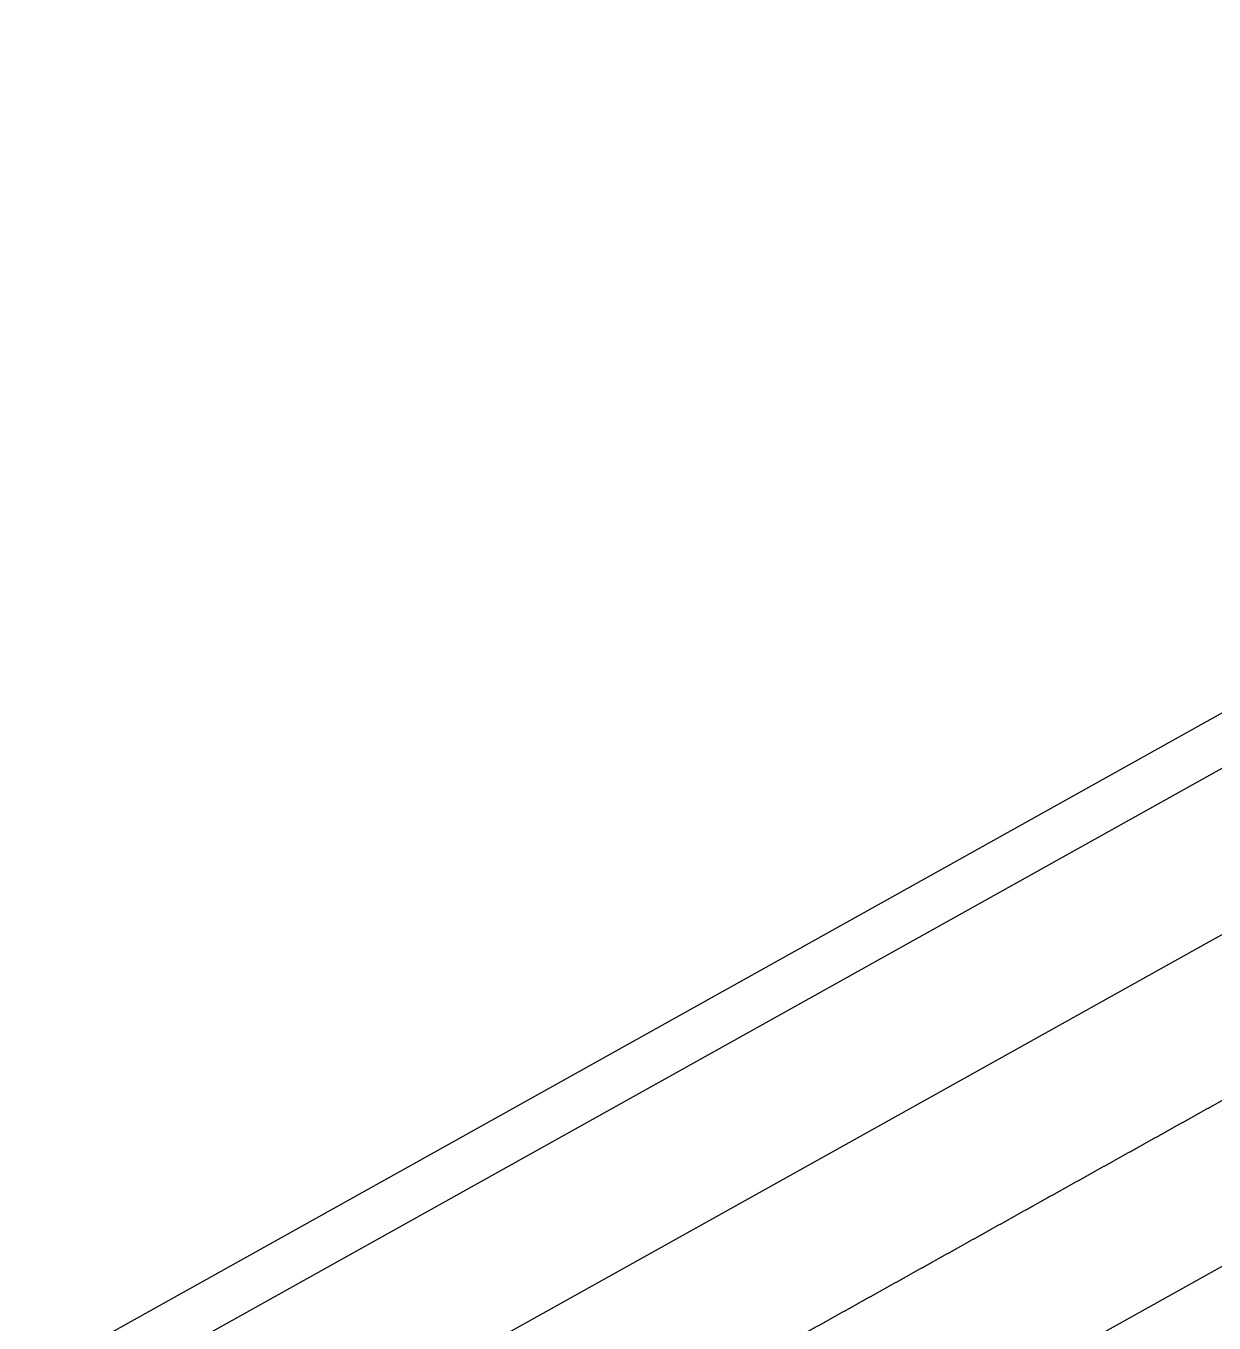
# Model space of a CAD drawing. Header units: millimetres. Extents: x 403824132 to 733479728, y 1974822364 to 2151530530.
# Drawn here: x 568763226 to 568787869, y 2063166678 to 2063193592 of the extents above; entities that cross this region are included whole.
import ezdxf

# ---------------------------------------------------------------- set-up
doc = ezdxf.new("R2010")
doc.units = ezdxf.units.MM
doc.linetypes.add('ACAD_ISO10W100', pattern=[18.5, 12, -3, 0.5, -3])
doc.layers.add('boDnv', color=54, linetype='Continuous', lineweight=25)
for name, color, linetype in [('datTruog', 134, 'Continuous'), ('LogDg', 7, 'Continuous'), ('TimDg', 222, 'Continuous'), ('ViaHeS', 32, 'Continuous')]:
    doc.layers.add(name, color=color, linetype=linetype)
doc.styles.add('rms', font='romans.shx', dxfattribs={"width": 0.7, "bigfont": 'vns.shx'})
doc.linetypes.add('ADL', pattern='A,0.125,-0.15,["++",rms,S=0.5,R=0,X=0,Y=-0.2245],-1.35,1.125', length=2.75)

msp = doc.modelspace()

# ---------------------------------------------------------------- linework, layer by layer
at = {"layer": 'boDnv', "color": 10, "linetype": 'ADL', "ltscale": 0.25, "elevation": 0}
msp.add_lwpolyline([(568889076, 2063311082), (568918709, 2063257331), (568916978, 2063251290), (568761333, 2063164441), (568755528, 2063166230), (568728040, 2063221190), (568729940, 2063227353), (568883075, 2063312801)], close=True, dxfattribs=at)
at = {"layer": 'datTruog', "linetype": 'ByBlock', "elevation": 0}
msp.add_lwpolyline([(568889753, 2063311931), (568919787, 2063257453), (568917828, 2063250615), (568761448, 2063163356), (568754823, 2063165398), (568726963, 2063221101), (568729100, 2063228033), (568882950, 2063313880)], close=True, dxfattribs=at)
at = {"layer": 'LogDg', "elevation": 0}
for points in [[(568921946, 2063249466, 0.412716), (568925064, 2063260351), (568895030, 2063314829, 0.415712), (568884089, 2063317963), (568726124, 2063229819, 0.401037), (568722856, 2063219219), (568750711, 2063163525, 0.427514), (568761801, 2063160106)], [(568760595, 2063143763), (568774074, 2063116814, 0.427514), (568785164, 2063113395), (568947136, 2063203774, 0.412716), (568950254, 2063214659), (568935721, 2063241020, 0.415712), (568924781, 2063244154), (568763863, 2063154363, 0.401037)]]:
    msp.add_lwpolyline(points, format="xyb", close=True, dxfattribs=at)
at = {"layer": 'TimDg', "linetype": 'ACAD_ISO10W100', "ltscale": 0.75, "elevation": 0}
msp.add_lwpolyline([(568751869, 2063151117), (568935630, 2063253655)], dxfattribs=at)
at = {"layer": 'ViaHeS', "elevation": 0}
msp.add_lwpolyline([(568889753, 2063311931), (568919787, 2063257453), (568917828, 2063250615), (568761448, 2063163356), (568754823, 2063165398), (568726963, 2063221101), (568729100, 2063228033), (568882950, 2063313880)], close=True, dxfattribs=at)

doc.saveas('drawing.dxf')
